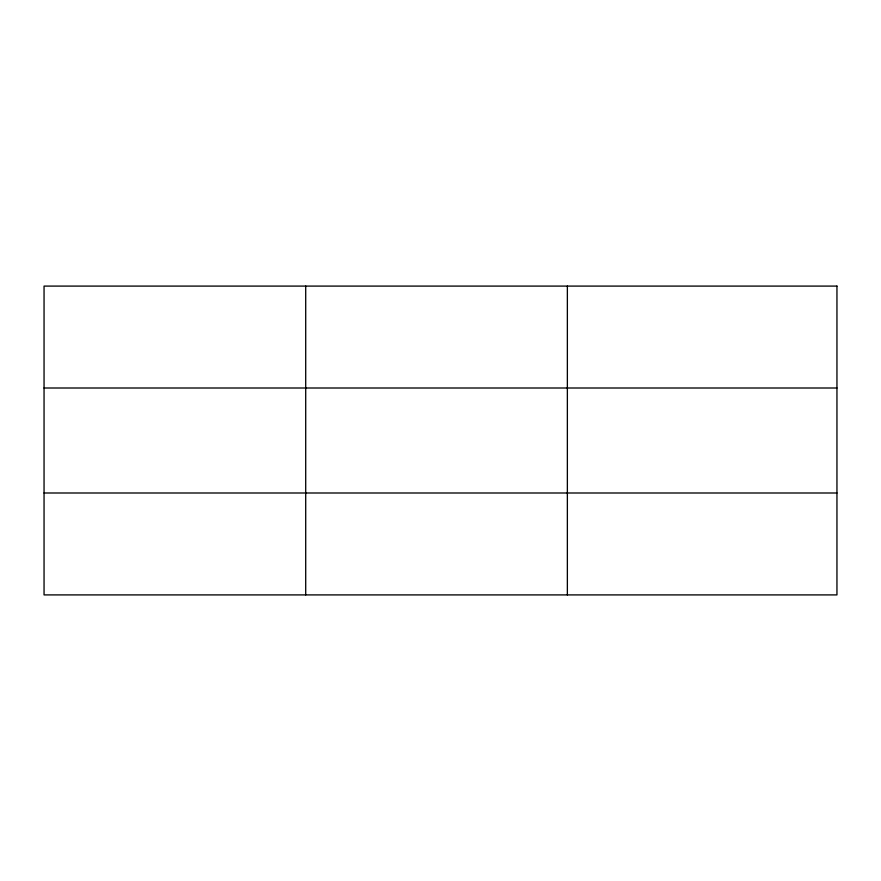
<?xml version="1.0" encoding="UTF-8"?>
<svg xmlns="http://www.w3.org/2000/svg" width="881" height="881" viewBox="0 0 881 881"><rect width="100%" height="100%" fill="white"/><g stroke="black" fill="none" stroke-linecap="round" stroke-linejoin="round"><path stroke-width="1.32" d="M305.707 594.906L305.707 286.094M567.364 594.906L567.364 286.094M44.05 388.003L836.95 388.003M44.05 492.997L836.95 492.997M836.95 286.094L836.95 594.906L44.05 594.906L44.05 286.094L836.95 286.094"/></g></svg>
